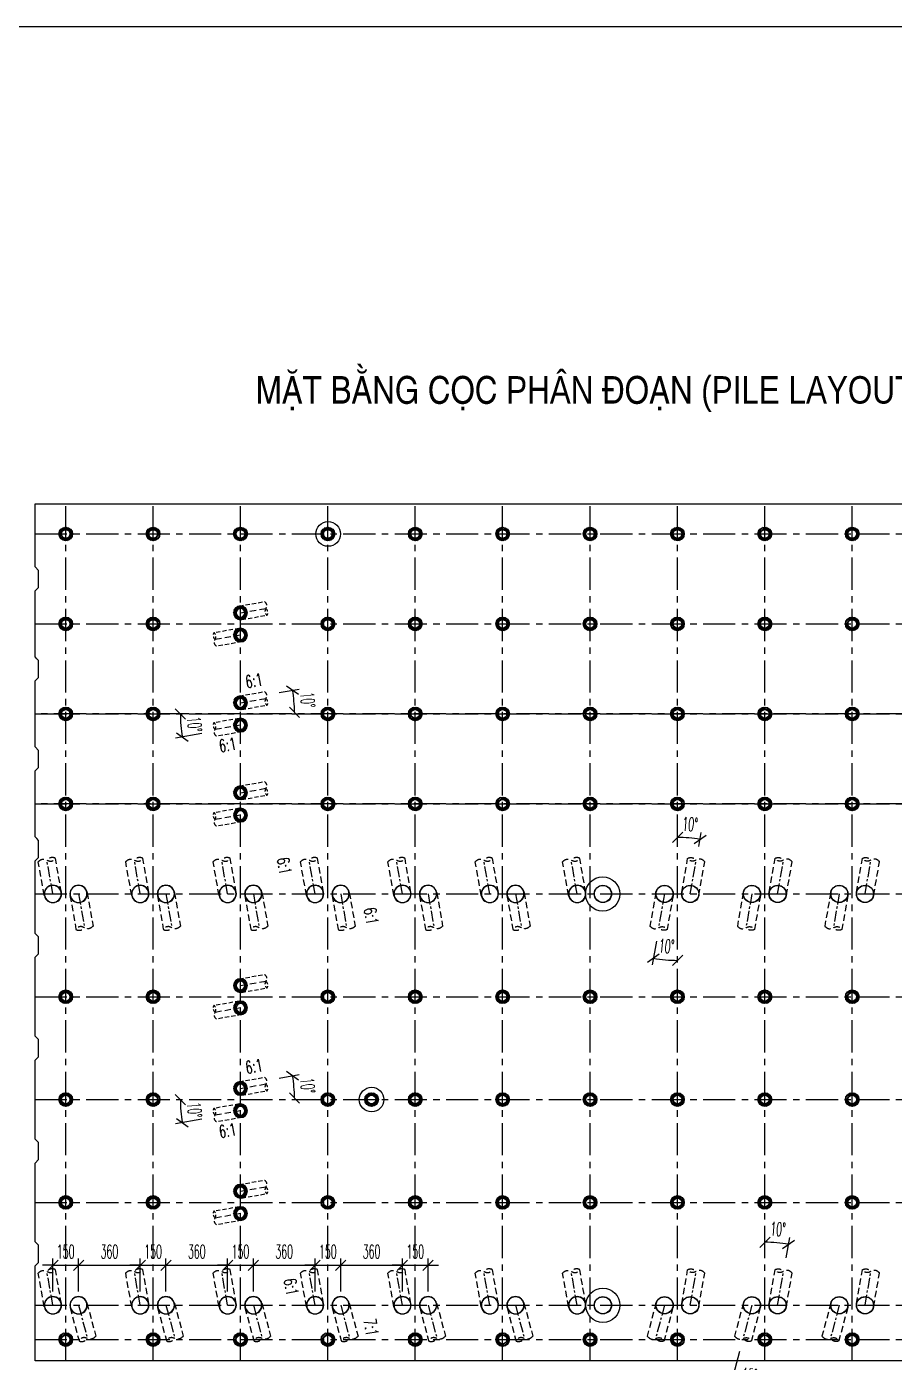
# Model space of a CAD drawing. Extents: x -687 to 941179, y -259 to 135874.
# Drawn here: x 793922 to 798985, y 112253 to 120046 of the extents above; entities that cross this region are included whole.
import ezdxf
from ezdxf.enums import TextEntityAlignment as Align

# ---------------------------------------------------------------- set-up
doc = ezdxf.new("R2010")
doc.units = 0
doc.header["$MEASUREMENT"] = 0
doc.header["$PDMODE"] = 3
doc.linetypes.add('CENTER', pattern=[2, 1.25, -0.25, 0.25, -0.25])
doc.linetypes.add('HIDDEN', pattern=[0.375, 0.25, -0.125])
doc.layers.get('0').update_dxf_attribs({"color": 6, "linetype": 'CONTINUOUS'})
doc.layers.get('DEFPOINTS').update_dxf_attribs({"linetype": 'CONTINUOUS'})
for name, color, linetype in [('Coc', 6, 'CONTINUOUS'), ('Hatch', 8, 'CONTINUOUS'), ('Khung', 1, 'CONTINUOUS'), ('Kich thuoc', 2, 'CONTINUOUS'), ('Net vang', 2, 'CONTINUOUS'), ('Text', 4, 'CONTINUOUS'), ('Tim', 8, 'CENTER')]:
    doc.layers.add(name, color=color, linetype=linetype)
doc.styles.add('Hung', font='Vharialn.ttf')
doc.styles.add('Kichthuoc', font='romans.shx', dxfattribs={"width": 0.5})
doc.styles.get("Standard").update_dxf_attribs({"font": 'vnsimpleh.shx', "width": 0.65})
doc.dimstyles.new('Dim 400', dxfattribs={"dimscale": 400, "dimtxt": 0.2, "dimasz": 0.15, "dimexe": 0.1, "dimexo": 0.2, "dimgap": 0.1, "dimtad": 1, "dimdec": 0, "dimlfac": -1, "dimzin": 0, "dimdsep": 46, "dimtxsty": 'Kichthuoc', "dimblk": 'OBLIQUE', "dimcen": 0.1, "dimdle": 0.1, "dimclrd": 2, "dimclre": 2, "dimclrt": 4, "dimadec": 0, "dimazin": 0, "dimtfac": 1, "dimtdec": 0, "dimtix": 1, "dimtmove": 2, "dimatfit": 3, "dimfxl": 1, "dimtolj": 1, "dimtzin": 0, "dimarcsym": 0})

# ---------------------------------------------------------------- blocks, each defined once
blk = doc.blocks.new('_Oblique')
at = {"color": 0, "linetype": 'ByBlock', "lineweight": -2}
blk.add_line((-0.5, -0.5), (0.5, 0.5), dxfattribs=at)
blk = doc.blocks.new('*D423')
at = {"layer": 'DEFPOINTS', "color": 0}
for p in [(793970.2, 112261.1), (801468.2, 112261.1), (801468.2, 111614.5)]:
    blk.add_point(p, dxfattribs=at)
at = {"layer": 'Kich thuoc', "color": 2, "lineweight": -2}
for p, q in [((793970.2, 112181.1), (793970.2, 111574.5)), ((801468.2, 112181.1), (801468.2, 111574.5)), ((793930.2, 111614.5), (801508.2, 111614.5))]:
    blk.add_line(p, q, dxfattribs=at)
at = {"layer": 'Kich thuoc', "color": 2, "lineweight": -2, "xscale": 60, "yscale": 60, "zscale": 60, "rotation": 180}
blk.add_blockref('_Oblique', (793970.2, 111614.5), dxfattribs=at)
at = {"layer": 'Kich thuoc', "color": 2, "lineweight": -2, "xscale": 60, "yscale": 60, "zscale": 60}
blk.add_blockref('_Oblique', (801468.2, 111614.5), dxfattribs=at)
at = {"layer": 'Kich thuoc', "color": 4, "insert": (797719.2, 111694.5), "char_height": 80, "attachment_point": 5, "style": 'Kichthuoc'}
blk.add_mtext('\\A1;7498', dxfattribs=at)
blk = doc.blocks.new('*D429')
at = {"layer": 'DEFPOINTS', "color": 0}
for p in [(798739.2, 112261.1), (799249.2, 112261.1), (799249.2, 111864.5)]:
    blk.add_point(p, dxfattribs=at)
at = {"layer": 'Kich thuoc', "color": 2, "lineweight": -2}
for p, q in [((798739.2, 112181.1), (798739.2, 111824.5)), ((799249.2, 112181.1), (799249.2, 111824.5)), ((798699.2, 111864.5), (799289.2, 111864.5))]:
    blk.add_line(p, q, dxfattribs=at)
at = {"layer": 'Kich thuoc', "color": 2, "lineweight": -2, "xscale": 60, "yscale": 60, "zscale": 60, "rotation": 180}
blk.add_blockref('_Oblique', (798739.2, 111864.5), dxfattribs=at)
at = {"layer": 'Kich thuoc', "color": 2, "lineweight": -2, "xscale": 60, "yscale": 60, "zscale": 60}
blk.add_blockref('_Oblique', (799249.2, 111864.5), dxfattribs=at)
at = {"layer": 'Kich thuoc', "color": 4, "insert": (798994.2, 111944.5), "char_height": 80, "attachment_point": 5, "style": 'Kichthuoc'}
blk.add_mtext('\\A1;510', dxfattribs=at)
blk = doc.blocks.new('*D430')
at = {"layer": 'DEFPOINTS', "color": 0}
for p in [(798229.2, 112261.1), (798739.2, 112261.1), (798739.2, 111864.5)]:
    blk.add_point(p, dxfattribs=at)
at = {"layer": 'Kich thuoc', "color": 2, "lineweight": -2}
for p, q in [((798229.2, 112181.1), (798229.2, 111824.5)), ((798739.2, 112181.1), (798739.2, 111824.5)), ((798189.2, 111864.5), (798779.2, 111864.5))]:
    blk.add_line(p, q, dxfattribs=at)
at = {"layer": 'Kich thuoc', "color": 2, "lineweight": -2, "xscale": 60, "yscale": 60, "zscale": 60, "rotation": 180}
blk.add_blockref('_Oblique', (798229.2, 111864.5), dxfattribs=at)
at = {"layer": 'Kich thuoc', "color": 2, "lineweight": -2, "xscale": 60, "yscale": 60, "zscale": 60}
blk.add_blockref('_Oblique', (798739.2, 111864.5), dxfattribs=at)
at = {"layer": 'Kich thuoc', "color": 4, "insert": (798484.2, 111944.5), "char_height": 80, "attachment_point": 5, "style": 'Kichthuoc'}
blk.add_mtext('\\A1;510', dxfattribs=at)
blk = doc.blocks.new('*D431')
at = {"layer": 'DEFPOINTS', "color": 0}
for p in [(797719.2, 112261.1), (798229.2, 112261.1), (798229.2, 111864.5)]:
    blk.add_point(p, dxfattribs=at)
at = {"layer": 'Kich thuoc', "color": 2, "lineweight": -2}
for p, q in [((797719.2, 112181.1), (797719.2, 111824.5)), ((798229.2, 112181.1), (798229.2, 111824.5)), ((797679.2, 111864.5), (798269.2, 111864.5))]:
    blk.add_line(p, q, dxfattribs=at)
at = {"layer": 'Kich thuoc', "color": 2, "lineweight": -2, "xscale": 60, "yscale": 60, "zscale": 60, "rotation": 180}
blk.add_blockref('_Oblique', (797719.2, 111864.5), dxfattribs=at)
at = {"layer": 'Kich thuoc', "color": 2, "lineweight": -2, "xscale": 60, "yscale": 60, "zscale": 60}
blk.add_blockref('_Oblique', (798229.2, 111864.5), dxfattribs=at)
at = {"layer": 'Kich thuoc', "color": 4, "insert": (797974.2, 111944.5), "char_height": 80, "attachment_point": 5, "style": 'Kichthuoc'}
blk.add_mtext('\\A1;510', dxfattribs=at)
blk = doc.blocks.new('*D432')
at = {"layer": 'DEFPOINTS', "color": 0}
for p in [(797209.2, 112261.1), (797719.2, 112261.1), (797719.2, 111864.5)]:
    blk.add_point(p, dxfattribs=at)
at = {"layer": 'Kich thuoc', "color": 2, "lineweight": -2}
for p, q in [((797209.2, 112181.1), (797209.2, 111824.5)), ((797719.2, 112181.1), (797719.2, 111824.5)), ((797169.2, 111864.5), (797759.2, 111864.5))]:
    blk.add_line(p, q, dxfattribs=at)
at = {"layer": 'Kich thuoc', "color": 2, "lineweight": -2, "xscale": 60, "yscale": 60, "zscale": 60, "rotation": 180}
blk.add_blockref('_Oblique', (797209.2, 111864.5), dxfattribs=at)
at = {"layer": 'Kich thuoc', "color": 2, "lineweight": -2, "xscale": 60, "yscale": 60, "zscale": 60}
blk.add_blockref('_Oblique', (797719.2, 111864.5), dxfattribs=at)
at = {"layer": 'Kich thuoc', "color": 4, "insert": (797464.2, 111944.5), "char_height": 80, "attachment_point": 5, "style": 'Kichthuoc'}
blk.add_mtext('\\A1;510', dxfattribs=at)
blk = doc.blocks.new('*D433')
at = {"layer": 'DEFPOINTS', "color": 0}
for p in [(796699.2, 112261.1), (797209.2, 112261.1), (797209.2, 111864.5)]:
    blk.add_point(p, dxfattribs=at)
at = {"layer": 'Kich thuoc', "color": 2, "lineweight": -2}
for p, q in [((796699.2, 112181.1), (796699.2, 111824.5)), ((797209.2, 112181.1), (797209.2, 111824.5)), ((796659.2, 111864.5), (797249.2, 111864.5))]:
    blk.add_line(p, q, dxfattribs=at)
at = {"layer": 'Kich thuoc', "color": 2, "lineweight": -2, "xscale": 60, "yscale": 60, "zscale": 60, "rotation": 180}
blk.add_blockref('_Oblique', (796699.2, 111864.5), dxfattribs=at)
at = {"layer": 'Kich thuoc', "color": 2, "lineweight": -2, "xscale": 60, "yscale": 60, "zscale": 60}
blk.add_blockref('_Oblique', (797209.2, 111864.5), dxfattribs=at)
at = {"layer": 'Kich thuoc', "color": 4, "insert": (796954.2, 111944.5), "char_height": 80, "attachment_point": 5, "style": 'Kichthuoc'}
blk.add_mtext('\\A1;510', dxfattribs=at)
blk = doc.blocks.new('*D434')
at = {"layer": 'DEFPOINTS', "color": 0}
for p in [(796189.2, 112261.1), (796699.2, 112261.1), (796699.2, 111864.5)]:
    blk.add_point(p, dxfattribs=at)
at = {"layer": 'Kich thuoc', "color": 2, "lineweight": -2}
for p, q in [((796189.2, 112181.1), (796189.2, 111824.5)), ((796699.2, 112181.1), (796699.2, 111824.5)), ((796149.2, 111864.5), (796739.2, 111864.5))]:
    blk.add_line(p, q, dxfattribs=at)
at = {"layer": 'Kich thuoc', "color": 2, "lineweight": -2, "xscale": 60, "yscale": 60, "zscale": 60, "rotation": 180}
blk.add_blockref('_Oblique', (796189.2, 111864.5), dxfattribs=at)
at = {"layer": 'Kich thuoc', "color": 2, "lineweight": -2, "xscale": 60, "yscale": 60, "zscale": 60}
blk.add_blockref('_Oblique', (796699.2, 111864.5), dxfattribs=at)
at = {"layer": 'Kich thuoc', "color": 4, "insert": (796444.2, 111944.5), "char_height": 80, "attachment_point": 5, "style": 'Kichthuoc'}
blk.add_mtext('\\A1;510', dxfattribs=at)
blk = doc.blocks.new('*D435')
at = {"layer": 'DEFPOINTS', "color": 0}
for p in [(795679.2, 112261.1), (796189.2, 112261.1), (796189.2, 111864.5)]:
    blk.add_point(p, dxfattribs=at)
at = {"layer": 'Kich thuoc', "color": 2, "lineweight": -2}
for p, q in [((795679.2, 112181.1), (795679.2, 111824.5)), ((796189.2, 112181.1), (796189.2, 111824.5)), ((795639.2, 111864.5), (796229.2, 111864.5))]:
    blk.add_line(p, q, dxfattribs=at)
at = {"layer": 'Kich thuoc', "color": 2, "lineweight": -2, "xscale": 60, "yscale": 60, "zscale": 60, "rotation": 180}
blk.add_blockref('_Oblique', (795679.2, 111864.5), dxfattribs=at)
at = {"layer": 'Kich thuoc', "color": 2, "lineweight": -2, "xscale": 60, "yscale": 60, "zscale": 60}
blk.add_blockref('_Oblique', (796189.2, 111864.5), dxfattribs=at)
at = {"layer": 'Kich thuoc', "color": 4, "insert": (795934.2, 111944.5), "char_height": 80, "attachment_point": 5, "style": 'Kichthuoc'}
blk.add_mtext('\\A1;510', dxfattribs=at)
blk = doc.blocks.new('*D436')
at = {"layer": 'DEFPOINTS', "color": 0}
for p in [(795169.2, 112261.1), (795679.2, 112261.1), (795679.2, 111864.5)]:
    blk.add_point(p, dxfattribs=at)
at = {"layer": 'Kich thuoc', "color": 2, "lineweight": -2}
for p, q in [((795169.2, 112181.1), (795169.2, 111824.5)), ((795679.2, 112181.1), (795679.2, 111824.5)), ((795129.2, 111864.5), (795719.2, 111864.5))]:
    blk.add_line(p, q, dxfattribs=at)
at = {"layer": 'Kich thuoc', "color": 2, "lineweight": -2, "xscale": 60, "yscale": 60, "zscale": 60, "rotation": 180}
blk.add_blockref('_Oblique', (795169.2, 111864.5), dxfattribs=at)
at = {"layer": 'Kich thuoc', "color": 2, "lineweight": -2, "xscale": 60, "yscale": 60, "zscale": 60}
blk.add_blockref('_Oblique', (795679.2, 111864.5), dxfattribs=at)
at = {"layer": 'Kich thuoc', "color": 4, "insert": (795424.2, 111944.5), "char_height": 80, "attachment_point": 5, "style": 'Kichthuoc'}
blk.add_mtext('\\A1;510', dxfattribs=at)
blk = doc.blocks.new('*D437')
at = {"layer": 'DEFPOINTS', "color": 0}
for p in [(794659.2, 112261.1), (795169.2, 112261.1), (795169.2, 111864.5)]:
    blk.add_point(p, dxfattribs=at)
at = {"layer": 'Kich thuoc', "color": 2, "lineweight": -2}
for p, q in [((794659.2, 112181.1), (794659.2, 111824.5)), ((795169.2, 112181.1), (795169.2, 111824.5)), ((794619.2, 111864.5), (795209.2, 111864.5))]:
    blk.add_line(p, q, dxfattribs=at)
at = {"layer": 'Kich thuoc', "color": 2, "lineweight": -2, "xscale": 60, "yscale": 60, "zscale": 60, "rotation": 180}
blk.add_blockref('_Oblique', (794659.2, 111864.5), dxfattribs=at)
at = {"layer": 'Kich thuoc', "color": 2, "lineweight": -2, "xscale": 60, "yscale": 60, "zscale": 60}
blk.add_blockref('_Oblique', (795169.2, 111864.5), dxfattribs=at)
at = {"layer": 'Kich thuoc', "color": 4, "insert": (794914.2, 111944.5), "char_height": 80, "attachment_point": 5, "style": 'Kichthuoc'}
blk.add_mtext('\\A1;510', dxfattribs=at)
blk = doc.blocks.new('*D438')
at = {"layer": 'DEFPOINTS', "color": 0}
for p in [(793970.2, 112261.1), (794149.2, 112261.1), (794149.2, 111864.5)]:
    blk.add_point(p, dxfattribs=at)
at = {"layer": 'Kich thuoc', "color": 2, "lineweight": -2}
for p, q in [((793970.2, 112181.1), (793970.2, 111824.5)), ((794149.2, 112181.1), (794149.2, 111824.5)), ((793930.2, 111864.5), (794189.2, 111864.5))]:
    blk.add_line(p, q, dxfattribs=at)
at = {"layer": 'Kich thuoc', "color": 2, "lineweight": -2, "xscale": 60, "yscale": 60, "zscale": 60, "rotation": 180}
blk.add_blockref('_Oblique', (793970.2, 111864.5), dxfattribs=at)
at = {"layer": 'Kich thuoc', "color": 2, "lineweight": -2, "xscale": 60, "yscale": 60, "zscale": 60}
blk.add_blockref('_Oblique', (794149.2, 111864.5), dxfattribs=at)
at = {"layer": 'Kich thuoc', "color": 4, "insert": (794059.7, 111944.5), "char_height": 80, "attachment_point": 5, "style": 'Kichthuoc'}
blk.add_mtext('\\A1;179', dxfattribs=at)
blk = doc.blocks.new('*D439')
at = {"layer": 'DEFPOINTS', "color": 0}
for p in [(794149.2, 112261.1), (794659.2, 112261.1), (794659.2, 111864.5)]:
    blk.add_point(p, dxfattribs=at)
at = {"layer": 'Kich thuoc', "color": 2, "lineweight": -2}
for p, q in [((794149.2, 112181.1), (794149.2, 111824.5)), ((794659.2, 112181.1), (794659.2, 111824.5)), ((794109.2, 111864.5), (794699.2, 111864.5))]:
    blk.add_line(p, q, dxfattribs=at)
at = {"layer": 'Kich thuoc', "color": 2, "lineweight": -2, "xscale": 60, "yscale": 60, "zscale": 60, "rotation": 180}
blk.add_blockref('_Oblique', (794149.2, 111864.5), dxfattribs=at)
at = {"layer": 'Kich thuoc', "color": 2, "lineweight": -2, "xscale": 60, "yscale": 60, "zscale": 60}
blk.add_blockref('_Oblique', (794659.2, 111864.5), dxfattribs=at)
at = {"layer": 'Kich thuoc', "color": 4, "insert": (794404.2, 111944.5), "char_height": 80, "attachment_point": 5, "style": 'Kichthuoc'}
blk.add_mtext('\\A1;510', dxfattribs=at)
blk = doc.blocks.new('Coc thep D1000 xien')
at = {"layer": 'Coc', "color": 181, "linetype": 'HIDDEN', "ltscale": 150}
for p, q in [((-50, 8.8), (-84.8, -188.1)), ((50, -8.8), (15.3, -205.8))]:
    blk.add_line(p, q, dxfattribs=at)
at = {"layer": 'Coc'}
blk.add_circle((0, 0), 50.8, dxfattribs=at)
at = {"layer": 'Coc', "color": 7}
blk.add_circle((0, 0), 49.2, dxfattribs=at)
at = {"layer": 'Coc', "color": 181, "linetype": 'HIDDEN', "ltscale": 150}
blk.add_open_spline([(-84.8, -188.1), (-77.3, -194.7), (-62.4, -207.7), (-33.2, -197.3), (-10.4, -185.6), (29.2, -208.2), (-15.5, -216), (-27.9, -203.4), (-34.2, -197)], degree=3, knots=[0, 0, 0, 0, 27.628937, 55.257873, 82.88681, 109.579338, 136.271866, 163.900803, 163.900803, 163.900803, 163.900803], dxfattribs=at)
at = {"layer": 'Tim', "ltscale": 50}
blk.add_line((0, 0), (-34.7, -197), dxfattribs=at)
blk = doc.blocks.new('Coc ong D800')
at = {"layer": 'Hatch'}
h = blk.add_hatch(dxfattribs=at)
h.set_pattern_fill('ANSI31', color=256, scale=50, style=0)
h.set_pattern_definition([(45, (-821332.725, -122845.077), (-4.419417382, 4.419417382), [])])
h.paths.add_polyline_path([(-40, 0, 1), (40, 0, 1)])
h.paths.add_polyline_path([(25, 0, -1), (-25, 0, -1)], flags=16)
at = {"layer": 'Coc'}
blk.add_circle((0, 0), 40, dxfattribs=at)
at = {"layer": 'Net vang'}
blk.add_circle((0, 0), 25, dxfattribs=at)
blk = doc.blocks.new('*D403')
at = {"layer": 'DEFPOINTS', "color": 0}
for p in [(794224.2, 112819.5), (794074.2, 112586.1), (794224.2, 112586.1)]:
    blk.add_point(p, dxfattribs=at)
at = {"layer": 'Kich thuoc', "color": 2, "lineweight": -2}
for p, q in [((794074.2, 112666.1), (794074.2, 112859.5)), ((794224.2, 112666.1), (794224.2, 112859.5)), ((794074.2, 112819.5), (794014.2, 112819.5)), ((794074.2, 112819.5), (794224.2, 112819.5)), ((794224.2, 112819.5), (794284.2, 112819.5))]:
    blk.add_line(p, q, dxfattribs=at)
at = {"layer": 'Kich thuoc', "color": 2, "lineweight": -2, "xscale": 60, "yscale": 60, "zscale": 60}
blk.add_blockref('_Oblique', (794074.2, 112819.5), dxfattribs=at)
at = {"layer": 'Kich thuoc', "color": 2, "lineweight": -2, "xscale": 60, "yscale": 60, "zscale": 60, "rotation": 180}
blk.add_blockref('_Oblique', (794224.2, 112819.5), dxfattribs=at)
at = {"layer": 'Kich thuoc', "color": 4, "insert": (794149.2, 112899.5), "char_height": 80, "attachment_point": 5, "style": 'Kichthuoc'}
blk.add_mtext('\\A1;150', dxfattribs=at)
blk = doc.blocks.new('*D404')
at = {"layer": 'DEFPOINTS', "color": 0}
for p in [(794584.2, 112819.5), (794224.2, 112586.1), (794584.2, 112586.1)]:
    blk.add_point(p, dxfattribs=at)
at = {"layer": 'Kich thuoc', "color": 2, "lineweight": -2}
for p, q in [((794224.2, 112666.1), (794224.2, 112859.5)), ((794584.2, 112666.1), (794584.2, 112859.5)), ((794184.2, 112819.5), (794624.2, 112819.5))]:
    blk.add_line(p, q, dxfattribs=at)
at = {"layer": 'Kich thuoc', "color": 2, "lineweight": -2, "xscale": 60, "yscale": 60, "zscale": 60, "rotation": 180}
blk.add_blockref('_Oblique', (794224.2, 112819.5), dxfattribs=at)
at = {"layer": 'Kich thuoc', "color": 2, "lineweight": -2, "xscale": 60, "yscale": 60, "zscale": 60}
blk.add_blockref('_Oblique', (794584.2, 112819.5), dxfattribs=at)
at = {"layer": 'Kich thuoc', "color": 4, "insert": (794404.2, 112899.5), "char_height": 80, "attachment_point": 5, "style": 'Kichthuoc'}
blk.add_mtext('\\A1;360', dxfattribs=at)
blk = doc.blocks.new('*D405')
at = {"layer": 'DEFPOINTS', "color": 0}
for p in [(794734.2, 112819.5), (794584.2, 112586.1), (794734.2, 112586.1)]:
    blk.add_point(p, dxfattribs=at)
at = {"layer": 'Kich thuoc', "color": 2, "lineweight": -2}
for p, q in [((794584.2, 112666.1), (794584.2, 112859.5)), ((794734.2, 112666.1), (794734.2, 112859.5)), ((794584.2, 112819.5), (794524.2, 112819.5)), ((794584.2, 112819.5), (794734.2, 112819.5)), ((794734.2, 112819.5), (794794.2, 112819.5))]:
    blk.add_line(p, q, dxfattribs=at)
at = {"layer": 'Kich thuoc', "color": 2, "lineweight": -2, "xscale": 60, "yscale": 60, "zscale": 60}
blk.add_blockref('_Oblique', (794584.2, 112819.5), dxfattribs=at)
at = {"layer": 'Kich thuoc', "color": 2, "lineweight": -2, "xscale": 60, "yscale": 60, "zscale": 60, "rotation": 180}
blk.add_blockref('_Oblique', (794734.2, 112819.5), dxfattribs=at)
at = {"layer": 'Kich thuoc', "color": 4, "insert": (794659.2, 112899.5), "char_height": 80, "attachment_point": 5, "style": 'Kichthuoc'}
blk.add_mtext('\\A1;150', dxfattribs=at)
blk = doc.blocks.new('*D406')
at = {"layer": 'DEFPOINTS', "color": 0}
for p in [(795094.2, 112819.5), (794734.2, 112586.1), (795094.2, 112586.1)]:
    blk.add_point(p, dxfattribs=at)
at = {"layer": 'Kich thuoc', "color": 2, "lineweight": -2}
for p, q in [((794734.2, 112666.1), (794734.2, 112859.5)), ((795094.2, 112666.1), (795094.2, 112859.5)), ((794694.2, 112819.5), (795134.2, 112819.5))]:
    blk.add_line(p, q, dxfattribs=at)
at = {"layer": 'Kich thuoc', "color": 2, "lineweight": -2, "xscale": 60, "yscale": 60, "zscale": 60, "rotation": 180}
blk.add_blockref('_Oblique', (794734.2, 112819.5), dxfattribs=at)
at = {"layer": 'Kich thuoc', "color": 2, "lineweight": -2, "xscale": 60, "yscale": 60, "zscale": 60}
blk.add_blockref('_Oblique', (795094.2, 112819.5), dxfattribs=at)
at = {"layer": 'Kich thuoc', "color": 4, "insert": (794914.2, 112899.5), "char_height": 80, "attachment_point": 5, "style": 'Kichthuoc'}
blk.add_mtext('\\A1;360', dxfattribs=at)
blk = doc.blocks.new('*D407')
at = {"layer": 'DEFPOINTS', "color": 0}
for p in [(795244.2, 112819.5), (795094.2, 112586.1), (795244.2, 112586.1)]:
    blk.add_point(p, dxfattribs=at)
at = {"layer": 'Kich thuoc', "color": 2, "lineweight": -2}
for p, q in [((795094.2, 112666.1), (795094.2, 112859.5)), ((795244.2, 112666.1), (795244.2, 112859.5)), ((795094.2, 112819.5), (795034.2, 112819.5)), ((795094.2, 112819.5), (795244.2, 112819.5)), ((795244.2, 112819.5), (795304.2, 112819.5))]:
    blk.add_line(p, q, dxfattribs=at)
at = {"layer": 'Kich thuoc', "color": 2, "lineweight": -2, "xscale": 60, "yscale": 60, "zscale": 60}
blk.add_blockref('_Oblique', (795094.2, 112819.5), dxfattribs=at)
at = {"layer": 'Kich thuoc', "color": 2, "lineweight": -2, "xscale": 60, "yscale": 60, "zscale": 60, "rotation": 180}
blk.add_blockref('_Oblique', (795244.2, 112819.5), dxfattribs=at)
at = {"layer": 'Kich thuoc', "color": 4, "insert": (795169.2, 112899.5), "char_height": 80, "attachment_point": 5, "style": 'Kichthuoc'}
blk.add_mtext('\\A1;150', dxfattribs=at)
blk = doc.blocks.new('*D408')
at = {"layer": 'DEFPOINTS', "color": 0}
for p in [(795604.2, 112819.5), (795244.2, 112586.1), (795604.2, 112586.1)]:
    blk.add_point(p, dxfattribs=at)
at = {"layer": 'Kich thuoc', "color": 2, "lineweight": -2}
for p, q in [((795244.2, 112666.1), (795244.2, 112859.5)), ((795604.2, 112666.1), (795604.2, 112859.5)), ((795204.2, 112819.5), (795644.2, 112819.5))]:
    blk.add_line(p, q, dxfattribs=at)
at = {"layer": 'Kich thuoc', "color": 2, "lineweight": -2, "xscale": 60, "yscale": 60, "zscale": 60, "rotation": 180}
blk.add_blockref('_Oblique', (795244.2, 112819.5), dxfattribs=at)
at = {"layer": 'Kich thuoc', "color": 2, "lineweight": -2, "xscale": 60, "yscale": 60, "zscale": 60}
blk.add_blockref('_Oblique', (795604.2, 112819.5), dxfattribs=at)
at = {"layer": 'Kich thuoc', "color": 4, "insert": (795424.2, 112899.5), "char_height": 80, "attachment_point": 5, "style": 'Kichthuoc'}
blk.add_mtext('\\A1;360', dxfattribs=at)
blk = doc.blocks.new('*D409')
at = {"layer": 'DEFPOINTS', "color": 0}
for p in [(795754.2, 112819.5), (795604.2, 112586.1), (795754.2, 112586.1)]:
    blk.add_point(p, dxfattribs=at)
at = {"layer": 'Kich thuoc', "color": 2, "lineweight": -2}
for p, q in [((795604.2, 112666.1), (795604.2, 112859.5)), ((795754.2, 112666.1), (795754.2, 112859.5)), ((795604.2, 112819.5), (795544.2, 112819.5)), ((795604.2, 112819.5), (795754.2, 112819.5)), ((795754.2, 112819.5), (795814.2, 112819.5))]:
    blk.add_line(p, q, dxfattribs=at)
at = {"layer": 'Kich thuoc', "color": 2, "lineweight": -2, "xscale": 60, "yscale": 60, "zscale": 60}
blk.add_blockref('_Oblique', (795604.2, 112819.5), dxfattribs=at)
at = {"layer": 'Kich thuoc', "color": 2, "lineweight": -2, "xscale": 60, "yscale": 60, "zscale": 60, "rotation": 180}
blk.add_blockref('_Oblique', (795754.2, 112819.5), dxfattribs=at)
at = {"layer": 'Kich thuoc', "color": 4, "insert": (795679.2, 112899.5), "char_height": 80, "attachment_point": 5, "style": 'Kichthuoc'}
blk.add_mtext('\\A1;150', dxfattribs=at)
blk = doc.blocks.new('*D410')
at = {"layer": 'DEFPOINTS', "color": 0}
for p in [(796114.2, 112819.5), (795754.2, 112586.1), (796114.2, 112586.1)]:
    blk.add_point(p, dxfattribs=at)
at = {"layer": 'Kich thuoc', "color": 2, "lineweight": -2}
for p, q in [((795754.2, 112666.1), (795754.2, 112859.5)), ((796114.2, 112666.1), (796114.2, 112859.5)), ((795714.2, 112819.5), (796154.2, 112819.5))]:
    blk.add_line(p, q, dxfattribs=at)
at = {"layer": 'Kich thuoc', "color": 2, "lineweight": -2, "xscale": 60, "yscale": 60, "zscale": 60, "rotation": 180}
blk.add_blockref('_Oblique', (795754.2, 112819.5), dxfattribs=at)
at = {"layer": 'Kich thuoc', "color": 2, "lineweight": -2, "xscale": 60, "yscale": 60, "zscale": 60}
blk.add_blockref('_Oblique', (796114.2, 112819.5), dxfattribs=at)
at = {"layer": 'Kich thuoc', "color": 4, "insert": (795934.2, 112899.5), "char_height": 80, "attachment_point": 5, "style": 'Kichthuoc'}
blk.add_mtext('\\A1;360', dxfattribs=at)
blk = doc.blocks.new('*D411')
at = {"layer": 'DEFPOINTS', "color": 0}
for p in [(796264.2, 112819.5), (796114.2, 112586.1), (796264.2, 112586.1)]:
    blk.add_point(p, dxfattribs=at)
at = {"layer": 'Kich thuoc', "color": 2, "lineweight": -2}
for p, q in [((796114.2, 112666.1), (796114.2, 112859.5)), ((796264.2, 112666.1), (796264.2, 112859.5)), ((796114.2, 112819.5), (796054.2, 112819.5)), ((796114.2, 112819.5), (796264.2, 112819.5)), ((796264.2, 112819.5), (796324.2, 112819.5))]:
    blk.add_line(p, q, dxfattribs=at)
at = {"layer": 'Kich thuoc', "color": 2, "lineweight": -2, "xscale": 60, "yscale": 60, "zscale": 60}
blk.add_blockref('_Oblique', (796114.2, 112819.5), dxfattribs=at)
at = {"layer": 'Kich thuoc', "color": 2, "lineweight": -2, "xscale": 60, "yscale": 60, "zscale": 60, "rotation": 180}
blk.add_blockref('_Oblique', (796264.2, 112819.5), dxfattribs=at)
at = {"layer": 'Kich thuoc', "color": 4, "insert": (796189.2, 112899.5), "char_height": 80, "attachment_point": 5, "style": 'Kichthuoc'}
blk.add_mtext('\\A1;150', dxfattribs=at)
blk = doc.blocks.new('*D608')
at = {"layer": 'DEFPOINTS', "color": 0}
for p in [(797720.2, 117261.1), (797644.7, 114986.1), (797610, 114789.2), (797625.5, 114604), (797720.2, 112261.1)]:
    blk.add_point(p, dxfattribs=at)
at = {"layer": 'Text', "color": 2, "lineweight": -2}
blk.add_line((797596.1, 114710.4), (797571.6, 114571.5), dxfattribs=at)
blk.add_arc((797720.2, 115414.3), 815.8, 260, 270, dxfattribs=at)
at = {"layer": 'Text', "color": 2, "lineweight": -2, "xscale": 60, "yscale": 60, "zscale": 60}
for p, rotation in [((797578.6, 114610.9), 169.9999999999961), ((797720.2, 114598.5), 359.9999999999998)]:
    blk.add_blockref('_Oblique', p, dxfattribs=dict(at, rotation=rotation))
at = {"layer": 'Text', "color": 4, "insert": (797656.1, 114681.3), "char_height": 80, "attachment_point": 5, "rotation": 355, "style": 'Kichthuoc'}
blk.add_mtext('\\A1;10°', dxfattribs=at)
blk = doc.blocks.new('*D609')
at = {"layer": 'DEFPOINTS', "color": 0}
for p in [(797720.2, 117261.1), (797807.9, 115310.8), (797830, 115183.1), (797795.2, 114986.1), (797720.2, 112261.1)]:
    blk.add_point(p, dxfattribs=at)
at = {"layer": 'Text', "color": 2, "lineweight": -2}
blk.add_line((797843.9, 115261.9), (797858.3, 115343.8), dxfattribs=at)
blk.add_arc((797720.2, 114560.8), 755.1, 80, 90, dxfattribs=at)
at = {"layer": 'Text', "color": 2, "lineweight": -2, "xscale": 60, "yscale": 60, "zscale": 60}
for p, rotation in [((797720.2, 115315.9), 180.0000000000012), ((797851.4, 115304.4), 349.9999999999952)]:
    blk.add_blockref('_Oblique', p, dxfattribs=dict(at, rotation=rotation))
at = {"layer": 'Text', "color": 4, "insert": (797793, 115392.7), "char_height": 80, "attachment_point": 5, "rotation": 355, "style": 'Kichthuoc'}
blk.add_mtext('\\A1;10°', dxfattribs=at)
blk = doc.blocks.new('*D610')
at = {"layer": 'DEFPOINTS', "color": 0}
for p in [(798230.2, 117261.1), (798322.3, 112948.4), (798340, 112783.1), (798305.2, 112586.1), (798230.2, 112261.1)]:
    blk.add_point(p, dxfattribs=at)
at = {"layer": 'Text', "color": 2, "lineweight": -2}
blk.add_line((798353.9, 112861.9), (798374.9, 112981.1), dxfattribs=at)
blk.add_arc((798230.2, 112160.8), 792.9, 80, 90, dxfattribs=at)
at = {"layer": 'Text', "color": 2, "lineweight": -2, "xscale": 60, "yscale": 60, "zscale": 60}
for p, rotation in [((798230.2, 112953.7), 179.9999999999994), ((798367.9, 112941.7), 349.9999999999935)]:
    blk.add_blockref('_Oblique', p, dxfattribs=dict(at, rotation=rotation))
at = {"layer": 'Text', "color": 4, "insert": (798306.3, 113030.4), "char_height": 80, "attachment_point": 5, "rotation": 355, "style": 'Kichthuoc'}
blk.add_mtext('\\A1;10°', dxfattribs=at)
blk = doc.blocks.new('*D611')
at = {"layer": 'DEFPOINTS', "color": 0}
for p in [(798230.2, 117261.1), (798154.7, 112586.1), (798103, 112392.9), (798230.2, 112261.1), (798095.5, 112103.6)]:
    blk.add_point(p, dxfattribs=at)
at = {"layer": 'Text', "color": 2, "lineweight": -2}
for p, q in [((798082.3, 112315.7), (798019, 112079.7)), ((798230.2, 112181.1), (798230.2, 112051.8))]:
    blk.add_line(p, q, dxfattribs=at)
blk.add_arc((798230.2, 112867.9), 776, 255, 270, dxfattribs=at)
at = {"layer": 'Text', "color": 2, "lineweight": -2, "xscale": 60, "yscale": 60, "zscale": 60}
for p, rotation in [((798029.4, 112118.3), 165.0000000001157), ((798230.2, 112091.8), 1.199e-12)]:
    blk.add_blockref('_Oblique', p, dxfattribs=dict(at, rotation=rotation))
at = {"layer": 'Text', "color": 4, "insert": (798139.4, 112177.8), "char_height": 80, "attachment_point": 5, "rotation": 352.5, "style": 'Kichthuoc'}
blk.add_mtext('\\A1;15°', dxfattribs=at)
blk = doc.blocks.new('*D644')
at = {"layer": 'DEFPOINTS', "color": 0}
for p in [(788871.2, 116036.1), (796369.2, 116036.1), (794819.5, 115991), (795169.2, 115961.1), (795021.5, 115935.1)]:
    blk.add_point(p, dxfattribs=at)
at = {"layer": 'Kich thuoc', "color": 2, "lineweight": -2}
blk.add_line((794942.7, 115921.2), (794790.6, 115894.4), dxfattribs=at)
blk.add_arc((795594.6, 116036.1), 776.4, 180, 190, dxfattribs=at)
at = {"layer": 'Kich thuoc', "color": 2, "lineweight": -2, "xscale": 60, "yscale": 60, "zscale": 60}
for p, rotation in [((794818.2, 116036.1), 89.99999999999991), ((794830, 115901.3), 279.9999999989621)]:
    blk.add_blockref('_Oblique', p, dxfattribs=dict(at, rotation=rotation))
at = {"layer": 'Kich thuoc', "color": 4, "insert": (794900.9, 115975.4), "char_height": 80, "attachment_point": 5, "rotation": 275, "style": 'Kichthuoc'}
blk.add_mtext('\\A1;10°', dxfattribs=at)
blk = doc.blocks.new('*D645')
at = {"layer": 'DEFPOINTS', "color": 0}
for p in [(795169.2, 116121.1), (795317, 116147.2), (788871.2, 116046.1), (795483, 116089.2), (796369.2, 116046.1)]:
    blk.add_point(p, dxfattribs=at)
at = {"layer": 'Kich thuoc', "color": 2, "lineweight": -2}
blk.add_line((795395.8, 116161.1), (795512.4, 116181.6), dxfattribs=at)
blk.add_arc((794743.9, 116046.1), 740.4, 360, 10, dxfattribs=at)
at = {"layer": 'Kich thuoc', "color": 2, "lineweight": -2, "xscale": 60, "yscale": 60, "zscale": 60}
for p, rotation in [((795473, 116174.7), 99.99999999895816), ((795484.3, 116046.1), 269.9999999999999)]:
    blk.add_blockref('_Oblique', p, dxfattribs=dict(at, rotation=rotation))
at = {"layer": 'Kich thuoc', "color": 4, "insert": (795561.2, 116117.6), "char_height": 80, "attachment_point": 5, "rotation": 275, "style": 'Kichthuoc'}
blk.add_mtext('\\A1;10°', dxfattribs=at)
blk = doc.blocks.new('*D656')
at = {"layer": 'DEFPOINTS', "color": 0}
for p in [(788871.2, 113786.1), (796369.2, 113786.1), (794819.5, 113741), (795169.2, 113711.1), (795021.5, 113685.1)]:
    blk.add_point(p, dxfattribs=at)
at = {"layer": 'Kich thuoc', "color": 2, "lineweight": -2}
blk.add_line((794942.7, 113671.2), (794790.6, 113644.4), dxfattribs=at)
blk.add_arc((795594.6, 113786.1), 776.4, 180, 190, dxfattribs=at)
at = {"layer": 'Kich thuoc', "color": 2, "lineweight": -2, "xscale": 60, "yscale": 60, "zscale": 60}
for p, rotation in [((794818.2, 113786.1), 90.00000000000006), ((794830, 113651.3), 279.9999999989587)]:
    blk.add_blockref('_Oblique', p, dxfattribs=dict(at, rotation=rotation))
at = {"layer": 'Kich thuoc', "color": 4, "insert": (794900.9, 113725.4), "char_height": 80, "attachment_point": 5, "rotation": 275, "style": 'Kichthuoc'}
blk.add_mtext('\\A1;10°', dxfattribs=at)
blk = doc.blocks.new('*D657')
at = {"layer": 'DEFPOINTS', "color": 0}
for p in [(795169.2, 113871.1), (795317, 113897.2), (788871.2, 113796.1), (795483, 113839.2), (796369.2, 113796.1)]:
    blk.add_point(p, dxfattribs=at)
at = {"layer": 'Kich thuoc', "color": 2, "lineweight": -2}
blk.add_line((795395.8, 113911.1), (795512.4, 113931.6), dxfattribs=at)
blk.add_arc((794743.9, 113796.1), 740.4, 0, 10, dxfattribs=at)
at = {"layer": 'Kich thuoc', "color": 2, "lineweight": -2, "xscale": 60, "yscale": 60, "zscale": 60}
for p, rotation in [((795473, 113924.7), 99.99999999896254), ((795484.3, 113796.1), 270.0000000000001)]:
    blk.add_blockref('_Oblique', p, dxfattribs=dict(at, rotation=rotation))
at = {"layer": 'Kich thuoc', "color": 4, "insert": (795561.2, 113867.6), "char_height": 80, "attachment_point": 5, "rotation": 275, "style": 'Kichthuoc'}
blk.add_mtext('\\A1;10°', dxfattribs=at)
blk = doc.blocks.new('Coc ong D800 xien')
at = {"layer": 'Coc', "color": 181, "linetype": 'HIDDEN', "ltscale": 100}
for p, q in [((-40, 0), (-40, -150)), ((40, 0), (40, -150))]:
    blk.add_line(p, q, dxfattribs=at)
blk.add_open_spline([(-40, -150), (-33.3, -154), (-20, -162.1), (1.2, -150), (17.3, -137.9), (51.1, -150), (17.5, -162.1), (6.2, -154.1), (0.4, -150)], degree=3, knots=[0, 0, 0, 0, 21.755068, 43.510137, 65.265205, 86.282944, 107.300682, 129.055751, 129.055751, 129.055751, 129.055751], dxfattribs=at)
at = {"layer": 'Tim', "linetype": 'HIDDEN', "ltscale": 150}
blk.add_line((0, 0), (0, -150), dxfattribs=at)
at = {"layer": 'Coc'}
blk.add_blockref('Coc ong D800', (0, 0), dxfattribs=at)

msp = doc.modelspace()

# ---------------------------------------------------------------- linework, layer by layer
at = {"layer": 'Coc'}
for centre in [(797284.2, 114986.1), (797284.2, 112586.1)]:
    msp.add_circle(centre, 50.8, dxfattribs=at)
at = {"layer": 'Coc', "color": 7}
for centre in [(797284.2, 114986.1), (797284.2, 112586.1)]:
    msp.add_circle(centre, 49.2, dxfattribs=at)
at = {"layer": 'DEFPOINTS'}
msp.add_lwpolyline([(789979.2, 108165.8), (806779.2, 108165.8), (806779.2, 120045.8), (789979.2, 120045.8)], close=True, dxfattribs=at)
at = {"layer": 'Khung'}
msp.add_lwpolyline([(801468.2, 112261.1), (793970.2, 112261.1), (793970.2, 112816.1), (793990.2, 112836.1), (793990.2, 112936.1), (793970.2, 112956.1), (793970.2, 113216.1), (793970.2, 113216.1), (793970.2, 113216.1), (793970.2, 113356.1), (793970.2, 113356.1), (793970.2, 113356.1), (793970.2, 113416.1), (793990.2, 113436.1), (793990.2, 113536.1), (793970.2, 113556.1), (793970.2, 114016.1), (793980.2, 114026.1), (793990.2, 114036.1), (793990.2, 114136.1), (793980.2, 114146.1), (793970.2, 114156.1), (793970.2, 114616.1), (793990.2, 114636.1), (793990.2, 114736.1), (793970.2, 114756.1), (793970.2, 115178.6), (793980.2, 115188.6), (793990.2, 115198.6), (793990.2, 115298.6), (793980.2, 115308.6), (793970.2, 115318.6), (793970.2, 115703.6), (793990.2, 115723.6), (793990.2, 115823.6), (793970.2, 115843.6), (793970.2, 116228.6), (793980.2, 116238.6), (793990.2, 116248.6), (793990.2, 116348.6), (793980.2, 116358.6), (793970.2, 116368.6), (793970.2, 116753.6), (793990.2, 116773.6), (793990.2, 116873.6), (793970.2, 116893.6), (793970.2, 117261.1), (793970.2, 117261.1), (801468.2, 117261.1)], dxfattribs=at)
at = {"layer": 'Net vang'}
for centre, radius in [((795680.7, 117086.1), 71.9), ((797282.4, 114986.1), 99.8), ((795934.2, 113786.1), 71.9), ((797284.2, 112586.1), 99.8)]:
    msp.add_circle(centre, radius, dxfattribs=at)
at = {"layer": 'Tim', "ltscale": 150}
for p, q in [((794149.2, 112261.1), (794149.2, 117261.1)), ((794659.2, 112261.1), (794659.2, 117261.1)), ((795169.2, 112261.1), (795169.2, 117261.1)), ((795679.2, 112261.1), (795679.2, 117261.1)), ((796189.2, 112261.1), (796189.2, 117261.1)), ((796699.2, 112261.1), (796699.2, 117261.1)), ((797209.2, 112261.1), (797209.2, 117261.1)), ((797719.2, 112261.1), (797719.2, 117261.1)), ((798229.2, 112261.1), (798229.2, 117261.1)), ((798739.2, 112261.1), (798739.2, 117261.1)), ((793969.2, 117086.1), (801468.2, 117086.1)), ((793969.2, 116561.1), (801468.2, 116561.1)), ((793969.2, 116036.1), (801468.2, 116036.1)), ((801468.2, 116036.1), (793969.2, 116036.1)), ((793969.2, 115511.1), (801468.2, 115511.1)), ((801468.2, 115511.1), (793969.2, 115511.1)), ((793969.2, 114986.1), (801469.2, 114986.1)), ((793969.2, 114386.1), (801469.2, 114386.1)), ((793969.2, 113786.1), (801468.2, 113786.1)), ((793969.2, 113186.1), (801468.2, 113186.1)), ((793969.2, 112586.1), (801468.2, 112586.1)), ((793969.2, 112386.1), (801469.2, 112386.1))]:
    msp.add_line(p, q, dxfattribs=at)

# ---------------------------------------------------------------- block references
at = {"layer": 'Coc'}
for name, p in [('Coc ong D800', (794149.2, 117086.1)), ('Coc ong D800', (794659.2, 117086.1)), ('Coc ong D800', (795169.2, 117086.1)), ('Coc ong D800', (795679.2, 117086.1)), ('Coc ong D800', (796189.2, 117086.1)), ('Coc ong D800', (796699.2, 117086.1)), ('Coc ong D800', (797209.2, 117086.1)), ('Coc ong D800', (797719.2, 117086.1)), ('Coc ong D800', (798229.2, 117086.1)), ('Coc ong D800', (798739.2, 117086.1)), ('Coc ong D800', (794149.2, 116561.1)), ('Coc ong D800', (794659.2, 116561.1)), ('Coc ong D800', (795679.2, 116561.1)), ('Coc ong D800', (796189.2, 116561.1)), ('Coc ong D800', (796699.2, 116561.1)), ('Coc ong D800', (797209.2, 116561.1)), ('Coc ong D800', (797719.2, 116561.1)), ('Coc ong D800', (798229.2, 116561.1)), ('Coc ong D800', (798739.2, 116561.1)), ('Coc ong D800', (794149.2, 116036.1)), ('Coc ong D800', (794659.2, 116036.1)), ('Coc ong D800', (795679.2, 116036.1)), ('Coc ong D800', (796189.2, 116036.1)), ('Coc ong D800', (796699.2, 116036.1)), ('Coc ong D800', (797209.2, 116036.1)), ('Coc ong D800', (797719.2, 116036.1)), ('Coc ong D800', (798229.2, 116036.1)), ('Coc ong D800', (798739.2, 116036.1)), ('Coc ong D800', (794149.2, 115511.1)), ('Coc ong D800', (794659.2, 115511.1)), ('Coc ong D800', (795679.2, 115511.1)), ('Coc ong D800', (796189.2, 115511.1)), ('Coc ong D800', (796699.2, 115511.1)), ('Coc ong D800', (797209.2, 115511.1)), ('Coc ong D800', (797719.2, 115511.1)), ('Coc ong D800', (798229.2, 115511.1)), ('Coc ong D800', (798739.2, 115511.1)), ('Coc thep D1000 xien', (797643.7, 114986.1)), ('Coc thep D1000 xien', (798153.7, 114986.1)), ('Coc thep D1000 xien', (798663.7, 114986.1)), ('Coc ong D800', (794149.2, 114386.1)), ('Coc ong D800', (794659.2, 114386.1)), ('Coc ong D800', (795679.2, 114386.1)), ('Coc ong D800', (796189.2, 114386.1)), ('Coc ong D800', (796699.2, 114386.1)), ('Coc ong D800', (797209.2, 114386.1)), ('Coc ong D800', (797719.2, 114386.1)), ('Coc ong D800', (798229.2, 114386.1)), ('Coc ong D800', (798739.2, 114386.1)), ('Coc ong D800', (794149.2, 113786.1)), ('Coc ong D800', (794659.2, 113786.1)), ('Coc ong D800', (795679.2, 113786.1)), ('Coc ong D800', (795934.2, 113786.1)), ('Coc ong D800', (796189.2, 113786.1)), ('Coc ong D800', (796699.2, 113786.1)), ('Coc ong D800', (797209.2, 113786.1)), ('Coc ong D800', (797719.2, 113786.1)), ('Coc ong D800', (798229.2, 113786.1)), ('Coc ong D800', (798739.2, 113786.1)), ('Coc ong D800', (794149.2, 113186.1)), ('Coc ong D800', (794659.2, 113186.1)), ('Coc ong D800', (795679.2, 113186.1)), ('Coc ong D800', (796189.2, 113186.1)), ('Coc ong D800', (796699.2, 113186.1)), ('Coc ong D800', (797209.2, 113186.1)), ('Coc ong D800', (797719.2, 113186.1)), ('Coc ong D800', (798229.2, 113186.1)), ('Coc ong D800', (798739.2, 113186.1)), ('Coc ong D800', (794149.2, 112386.1)), ('Coc ong D800', (794659.2, 112386.1)), ('Coc ong D800', (795169.2, 112386.1)), ('Coc ong D800', (795679.2, 112386.1)), ('Coc ong D800', (796189.2, 112386.1)), ('Coc ong D800', (796699.2, 112386.1)), ('Coc ong D800', (797209.2, 112386.1)), ('Coc ong D800', (797719.2, 112386.1)), ('Coc ong D800', (798229.2, 112386.1)), ('Coc ong D800', (798739.2, 112386.1))]:
    msp.add_blockref(name, p, dxfattribs=at)
at = {"layer": 'Coc', "xscale": -1}
for name, p, rotation in [('Coc ong D800 xien', (795169.2, 116626.1), 99.99999999878813), ('Coc ong D800 xien', (795169.2, 116496.1), 279.9999999987881), ('Coc ong D800 xien', (795169.2, 116101.1), 99.99999999878813), ('Coc ong D800 xien', (795169.2, 115971.1), 279.9999999987881), ('Coc ong D800 xien', (795169.2, 115576.1), 99.99999999878813), ('Coc ong D800 xien', (795169.2, 115446.1), 279.9999999987881), ('Coc thep D1000 xien', (794074.2, 114986.1), 180), ('Coc thep D1000 xien', (794584.2, 114986.1), 180), ('Coc thep D1000 xien', (795094.2, 114986.1), 180), ('Coc thep D1000 xien', (795604.2, 114986.1), 180), ('Coc thep D1000 xien', (796114.2, 114986.1), 180), ('Coc thep D1000 xien', (796624.2, 114986.1), 180), ('Coc thep D1000 xien', (797134.2, 114986.1), 180), ('Coc ong D800 xien', (795169.2, 114451.1), 99.99999999878813), ('Coc ong D800 xien', (795169.2, 114321.1), 279.9999999987881), ('Coc ong D800 xien', (795169.2, 113851.1), 99.99999999878813), ('Coc ong D800 xien', (795169.2, 113721.1), 279.9999999987881), ('Coc ong D800 xien', (795169.2, 113251.1), 99.99999999878813), ('Coc ong D800 xien', (795169.2, 113121.1), 279.9999999987881), ('Coc thep D1000 xien', (794074.2, 112586.1), 180), ('Coc thep D1000 xien', (794584.2, 112586.1), 180), ('Coc thep D1000 xien', (795094.2, 112586.1), 180), ('Coc thep D1000 xien', (795604.2, 112586.1), 180), ('Coc thep D1000 xien', (796114.2, 112586.1), 180), ('Coc thep D1000 xien', (796624.2, 112586.1), 180), ('Coc thep D1000 xien', (797134.2, 112586.1), 180), ('Coc thep D1000 xien', (794224.2, 112586.1), 4.999999999873043), ('Coc thep D1000 xien', (794734.2, 112586.1), 4.999999999873043), ('Coc thep D1000 xien', (795244.2, 112586.1), 4.999999999873043), ('Coc thep D1000 xien', (795754.2, 112586.1), 4.999999999872564), ('Coc thep D1000 xien', (796264.2, 112586.1), 4.999999999872564), ('Coc thep D1000 xien', (796774.2, 112586.1), 4.999999999872564)]:
    msp.add_blockref(name, p, dxfattribs=dict(at, rotation=rotation))
at = {"layer": 'Coc'}
for p, rotation in [((797794.2, 114986.1), 180), ((798304.2, 114986.1), 180), ((798814.2, 114986.1), 180), ((797794.2, 112586.1), 180), ((798304.2, 112586.1), 180), ((798814.2, 112586.1), 180), ((797643.7, 112586.1), 355.0000000001272), ((798153.7, 112586.1), 355.0000000001273), ((798663.7, 112586.1), 355.0000000001273)]:
    msp.add_blockref('Coc thep D1000 xien', p, dxfattribs=dict(at, rotation=rotation))
at = {"layer": 'Coc', "xscale": -1}
for p in [(794224.2, 114986.1), (794734.2, 114986.1), (795244.2, 114986.1), (795754.2, 114986.1), (796264.2, 114986.1), (796774.2, 114986.1)]:
    msp.add_blockref('Coc thep D1000 xien', p, dxfattribs=at)

# ---------------------------------------------------------------- texts
at = {"layer": 'Text', "style": 'Hung'}
msp.add_text('MÆt b»ng cäc ph©n ®o¹n (Pile layout section) 2', height=160, dxfattribs=at).set_placement((797719.2, 117846.9), align=Align.CENTER)
at = {"layer": 'Text', "width": 0.65}
for s, rotation, p in [('6:1', 10, (795254.2, 116195.1)), ('6:1', 10, (795100.1, 115820.5)), ('6:1', 280, (795389.2, 115143)), ('6:1', 280, (795896.8, 114850.6)), ('6:1', 10, (795254.2, 113945.1)), ('6:1', 10, (795100.1, 113570.5)), ('6:1', 280, (795429.7, 112686.8)), ('7:1', 280, (795895.8, 112450.6))]:
    msp.add_text(s, height=72, rotation=rotation, dxfattribs=at).set_placement(p, align=Align.CENTER)

# ---------------------------------------------------------------- dimensions: what is measured, and where the dimension line sits
at = {"layer": 'Kich thuoc'}
for base, line1, line2, picture, middle in [((795483, 116089.2), ((796369.2, 116046.1), (788871.2, 116046.1)), ((795169.2, 116121.1), (795317, 116147.2)), '*D645', (795561.2, 116117.6)), ((794819.5, 115991), ((795169.2, 115961.1), (795021.5, 115935.1)), ((796369.2, 116036.1), (788871.2, 116036.1)), '*D644', (794900.9, 115975.4)), ((795483, 113839.2), ((796369.2, 113796.1), (788871.2, 113796.1)), ((795169.2, 113871.1), (795317, 113897.2)), '*D657', (795561.2, 113867.6)), ((794819.5, 113741), ((795169.2, 113711.1), (795021.5, 113685.1)), ((796369.2, 113786.1), (788871.2, 113786.1)), '*D656', (794900.9, 113725.4))]:
    dim = msp.add_angular_dim_2l(base=base, line1=line1, line2=line2, dimstyle='Dim 400', dxfattribs=at)
    dim.commit()
    dim.dimension.update_dxf_attribs({"geometry": picture, "text_midpoint": middle})
for base, p1, p2, picture, middle in [((794224.2, 112819.5), (794074.2, 112586.1), (794224.2, 112586.1), '*D403', (794149.2, 112899.5)), ((794584.2, 112819.5), (794224.2, 112586.1), (794584.2, 112586.1), '*D404', (794404.2, 112899.5)), ((794734.2, 112819.5), (794584.2, 112586.1), (794734.2, 112586.1), '*D405', (794659.2, 112899.5)), ((795094.2, 112819.5), (794734.2, 112586.1), (795094.2, 112586.1), '*D406', (794914.2, 112899.5)), ((795244.2, 112819.5), (795094.2, 112586.1), (795244.2, 112586.1), '*D407', (795169.2, 112899.5)), ((795604.2, 112819.5), (795244.2, 112586.1), (795604.2, 112586.1), '*D408', (795424.2, 112899.5)), ((795754.2, 112819.5), (795604.2, 112586.1), (795754.2, 112586.1), '*D409', (795679.2, 112899.5)), ((796114.2, 112819.5), (795754.2, 112586.1), (796114.2, 112586.1), '*D410', (795934.2, 112899.5)), ((796264.2, 112819.5), (796114.2, 112586.1), (796264.2, 112586.1), '*D411', (796189.2, 112899.5)), ((801468.2, 111614.5), (793970.2, 112261.1), (801468.2, 112261.1), '*D423', (797719.2, 111694.5)), ((794149.2, 111864.5), (793970.2, 112261.1), (794149.2, 112261.1), '*D438', (794059.7, 111944.5)), ((794659.2, 111864.5), (794149.2, 112261.1), (794659.2, 112261.1), '*D439', (794404.2, 111944.5)), ((795169.2, 111864.5), (794659.2, 112261.1), (795169.2, 112261.1), '*D437', (794914.2, 111944.5)), ((795679.2, 111864.5), (795169.2, 112261.1), (795679.2, 112261.1), '*D436', (795424.2, 111944.5)), ((796189.2, 111864.5), (795679.2, 112261.1), (796189.2, 112261.1), '*D435', (795934.2, 111944.5)), ((796699.2, 111864.5), (796189.2, 112261.1), (796699.2, 112261.1), '*D434', (796444.2, 111944.5)), ((797209.2, 111864.5), (796699.2, 112261.1), (797209.2, 112261.1), '*D433', (796954.2, 111944.5)), ((797719.2, 111864.5), (797209.2, 112261.1), (797719.2, 112261.1), '*D432', (797464.2, 111944.5)), ((798229.2, 111864.5), (797719.2, 112261.1), (798229.2, 112261.1), '*D431', (797974.2, 111944.5)), ((798739.2, 111864.5), (798229.2, 112261.1), (798739.2, 112261.1), '*D430', (798484.2, 111944.5)), ((799249.2, 111864.5), (798739.2, 112261.1), (799249.2, 112261.1), '*D429', (798994.2, 111944.5))]:
    dim = msp.add_linear_dim(base=base, p1=p1, p2=p2, dimstyle='Dim 400', dxfattribs=at)
    dim.commit()
    dim.dimension.update_dxf_attribs({"geometry": picture, "text_midpoint": middle})
at = {"layer": 'Text'}
for base, line1, line2, picture, middle in [((797625.5, 114604), ((797720.2, 112261.1), (797720.2, 117261.1)), ((797644.7, 114986.1), (797610, 114789.2)), '*D608', (797656.1, 114681.3)), ((797807.9, 115310.8), ((797720.2, 112261.1), (797720.2, 117261.1)), ((797795.2, 114986.1), (797830, 115183.1)), '*D609', (797793, 115392.7)), ((798095.5, 112103.6), ((798154.7, 112586.1), (798103, 112392.9)), ((798230.2, 112261.1), (798230.2, 117261.1)), '*D611', (798139.4, 112177.8)), ((798322.3, 112948.4), ((798230.2, 112261.1), (798230.2, 117261.1)), ((798305.2, 112586.1), (798340, 112783.1)), '*D610', (798306.3, 113030.4))]:
    dim = msp.add_angular_dim_2l(base=base, line1=line1, line2=line2, dimstyle='Dim 400', dxfattribs=at)
    dim.commit()
    dim.dimension.update_dxf_attribs({"geometry": picture, "text_midpoint": middle})

doc.saveas('drawing.dxf')
